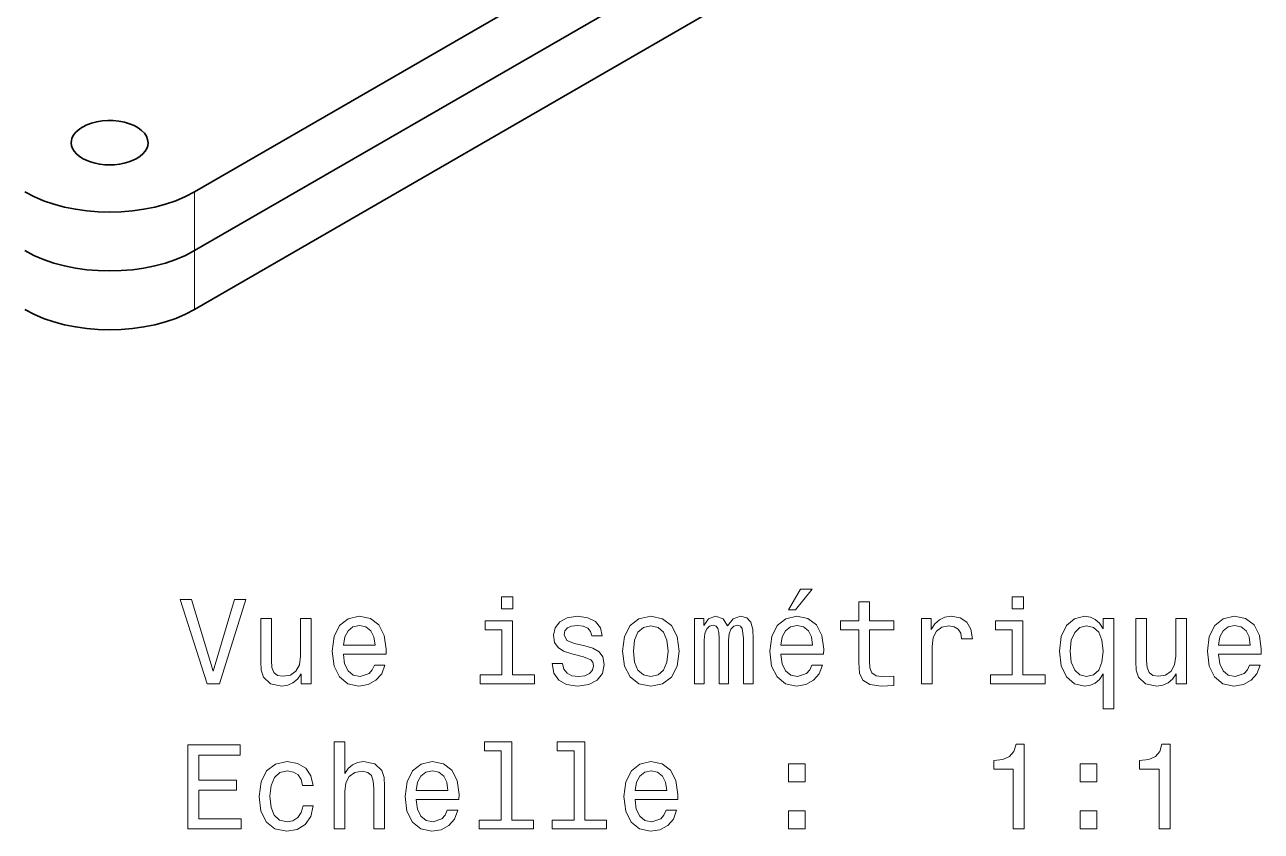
# Model space of a CAD drawing. Extents: x 490 to 886, y 288 to 581.
# Drawn here: x 718.2 to 769.6, y 499.3 to 532.9 of the extents above; entities that cross this region are included whole.
import ezdxf

# ---------------------------------------------------------------- set-up
doc = ezdxf.new("R2010")
doc.units = 0

msp = doc.modelspace()

# ---------------------------------------------------------------- linework, layer by layer
at = {"color": 7, "lineweight": 35}
for p, q in [((765.098, 546.471), (725.231, 523.454)), ((765.098, 544.022), (725.231, 521.005)), ((752.573, 541.69), (725.231, 525.904)), ((752.573, 539.24), (725.231, 523.454))]:
    msp.add_line(p, q, dxfattribs=at)
at = {"color": 7, "lineweight": 13, "ltscale": 0.061238}
msp.add_line((725.231, 523.454), (725.231, 525.904), dxfattribs=at)
at = {"color": 7, "lineweight": 13, "ltscale": 0.061237}
msp.add_line((725.231, 523.454), (725.231, 521.005), dxfattribs=at)
at = {"color": 7, "lineweight": 13}
for points in [[(749.95, 508.504), (750.247, 508.504), (750.948, 509.362), (750.454, 509.362)], [(726.887, 508.933), (726.01, 505.953), (725.107, 508.933), (724.628, 508.933), (725.757, 505.428), (726.262, 505.428), (727.366, 508.933)], [(738.482, 509.049), (738.012, 509.049), (738.012, 508.545), (738.482, 508.545)], [(752.885, 507.667), (752.885, 506.311), (752.915, 505.872), (753.056, 505.569), (753.339, 505.393), (753.818, 505.332), (754.342, 505.357), (754.342, 505.741), (753.959, 505.711), (753.611, 505.751), (753.425, 505.877), (753.344, 506.089), (753.329, 506.386), (753.329, 507.667), (754.342, 507.667), (754.342, 508.046), (753.329, 508.046), (753.329, 508.837), (752.885, 508.837), (752.885, 508.046), (752.118, 508.046), (752.118, 507.667)], [(759.734, 509.049), (759.265, 509.049), (759.265, 508.545), (759.734, 508.545)], [(730.09, 508.136), (729.646, 508.136), (729.646, 506.573), (729.595, 506.21), (729.449, 505.948), (729.222, 505.786), (728.925, 505.736), (728.688, 505.776), (728.536, 505.897), (728.451, 506.104), (728.43, 506.396), (728.43, 508.136), (727.987, 508.136), (727.987, 506.356), (728.002, 505.998), (728.097, 505.7), (728.39, 505.428), (728.859, 505.332), (729.111, 505.368), (729.328, 505.458), (729.515, 505.615), (729.666, 505.842), (729.666, 505.428), (730.09, 505.428)], [(731.426, 506.654), (733.201, 506.654), (733.206, 506.86), (733.126, 507.44), (732.904, 507.874), (732.551, 508.136), (732.082, 508.232), (731.623, 508.131), (731.27, 507.849), (731.043, 507.39), (730.962, 506.785), (731.038, 506.164), (731.265, 505.711), (731.613, 505.428), (732.067, 505.332), (732.46, 505.398), (732.783, 505.569), (733.02, 505.842), (733.156, 506.205), (732.717, 506.205), (732.626, 506.003), (732.495, 505.852), (732.122, 505.731), (731.835, 505.786), (731.618, 505.963), (731.476, 506.25), (731.426, 506.638)], [(741.472, 507.007), (741.043, 507.107), (740.726, 507.223), (740.62, 507.461), (740.65, 507.627), (740.756, 507.748), (740.927, 507.824), (741.175, 507.854), (741.412, 507.824), (741.598, 507.733), (741.719, 507.597), (741.77, 507.415), (742.203, 507.415), (742.203, 507.425), (742.128, 507.753), (741.921, 508.01), (741.598, 508.172), (741.175, 508.232), (740.746, 508.172), (740.433, 508.005), (740.237, 507.758), (740.176, 507.445), (740.221, 507.143), (740.363, 506.931), (740.595, 506.78), (740.932, 506.674), (741.427, 506.553), (741.729, 506.427), (741.81, 506.326), (741.84, 506.174), (741.795, 505.988), (741.674, 505.847), (741.477, 505.756), (741.215, 505.726), (740.938, 505.756), (740.736, 505.862), (740.6, 506.033), (740.544, 506.27), (740.115, 506.27), (740.186, 505.867), (740.393, 505.574), (740.721, 505.398), (741.175, 505.332), (741.649, 505.398), (741.997, 505.574), (742.208, 505.857), (742.284, 506.225), (742.229, 506.543), (742.072, 506.76), (741.815, 506.901)], [(743.051, 506.78), (743.131, 506.164), (743.363, 505.711), (743.732, 505.428), (744.226, 505.332), (744.715, 505.428), (745.083, 505.705), (745.315, 506.159), (745.401, 506.78), (745.315, 507.395), (745.083, 507.854), (744.715, 508.131), (744.226, 508.232), (743.732, 508.131), (743.363, 507.849), (743.131, 507.395)], [(746.041, 505.428), (746.45, 505.428), (746.45, 507.239), (746.475, 507.511), (746.551, 507.708), (746.667, 507.824), (746.818, 507.869), (746.939, 507.829), (747.02, 507.728), (747.06, 507.556), (747.075, 507.329), (747.075, 505.428), (747.458, 505.428), (747.458, 507.239), (747.484, 507.506), (747.559, 507.703), (747.68, 507.824), (747.832, 507.869), (747.953, 507.829), (748.033, 507.728), (748.084, 507.329), (748.084, 505.428), (748.492, 505.428), (748.492, 507.299), (748.467, 507.687), (748.386, 507.985), (748.225, 508.167), (747.963, 508.232), (747.655, 508.131), (747.418, 507.839), (747.232, 508.126), (746.919, 508.232), (746.631, 508.131), (746.435, 507.849), (746.435, 508.136), (746.041, 508.136)], [(749.642, 506.654), (751.417, 506.654), (751.422, 506.86), (751.342, 507.44), (751.12, 507.874), (750.767, 508.136), (750.298, 508.232), (749.839, 508.131), (749.486, 507.849), (749.259, 507.39), (749.178, 506.785), (749.254, 506.164), (749.481, 505.711), (749.829, 505.428), (750.283, 505.332), (750.676, 505.398), (750.999, 505.569), (751.236, 505.842), (751.372, 506.205), (750.933, 506.205), (750.842, 506.003), (750.711, 505.852), (750.338, 505.731), (750.051, 505.786), (749.834, 505.963), (749.693, 506.25), (749.642, 506.638)], [(755.492, 505.428), (755.936, 505.428), (755.936, 506.976), (755.982, 507.35), (756.118, 507.617), (756.34, 507.778), (756.637, 507.834), (756.859, 507.798), (757.025, 507.698), (757.126, 507.526), (757.162, 507.294), (757.61, 507.294), (757.55, 507.703), (757.383, 507.995), (757.106, 508.172), (756.728, 508.232), (756.471, 508.192), (756.249, 508.091), (756.052, 507.919), (755.896, 507.687), (755.896, 508.136), (755.492, 508.136)], [(763.062, 507.718), (762.906, 507.945), (762.729, 508.106), (762.523, 508.197), (762.286, 508.232), (761.857, 508.131), (761.524, 507.849), (761.307, 507.395), (761.232, 506.785), (761.307, 506.169), (761.524, 505.716), (761.857, 505.428), (762.286, 505.332), (762.523, 505.363), (762.724, 505.448), (762.901, 505.605), (763.062, 505.842), (763.062, 504.379), (763.506, 504.379), (763.506, 508.136), (763.062, 508.136)], [(766.522, 508.136), (766.078, 508.136), (766.078, 506.573), (766.028, 506.21), (765.881, 505.948), (765.654, 505.786), (765.357, 505.736), (765.12, 505.776), (764.969, 505.897), (764.883, 506.104), (764.863, 506.396), (764.863, 508.136), (764.419, 508.136), (764.419, 506.356), (764.434, 505.998), (764.53, 505.7), (764.822, 505.428), (765.291, 505.332), (765.543, 505.368), (765.76, 505.458), (765.947, 505.615), (766.098, 505.842), (766.098, 505.428), (766.522, 505.428)], [(767.858, 506.654), (769.633, 506.654), (769.639, 506.86), (769.558, 507.44), (769.336, 507.874), (768.983, 508.136), (768.514, 508.232), (768.055, 508.131), (767.702, 507.849), (767.475, 507.39), (767.394, 506.785), (767.47, 506.164), (767.697, 505.711), (768.045, 505.428), (768.499, 505.332), (768.892, 505.398), (769.215, 505.569), (769.452, 505.842), (769.588, 506.205), (769.149, 506.205), (769.059, 506.003), (768.927, 505.852), (768.554, 505.731), (768.267, 505.786), (768.05, 505.963), (767.909, 506.25), (767.858, 506.638)], [(731.426, 507.027), (731.482, 507.375), (731.618, 507.632), (731.824, 507.788), (732.097, 507.844), (732.364, 507.788), (732.571, 507.632), (732.697, 507.375), (732.742, 507.027)], [(738.466, 505.801), (738.466, 508.046), (737.327, 508.046), (737.327, 507.667), (738.023, 507.667), (738.023, 505.801), (737.115, 505.801), (737.115, 505.428), (739.384, 505.428), (739.384, 505.801)], [(743.505, 506.785), (743.55, 507.239), (743.691, 507.566), (743.918, 507.768), (744.226, 507.839), (744.528, 507.768), (744.755, 507.571), (744.896, 507.239), (744.947, 506.785), (744.896, 506.326), (744.755, 505.993), (744.528, 505.791), (744.226, 505.726), (743.918, 505.791), (743.691, 505.993), (743.55, 506.326)], [(749.642, 507.027), (749.698, 507.375), (749.834, 507.632), (750.041, 507.788), (750.313, 507.844), (750.58, 507.788), (750.787, 507.632), (750.913, 507.375), (750.958, 507.027)], [(759.719, 505.801), (759.719, 508.046), (758.579, 508.046), (758.579, 507.667), (759.275, 507.667), (759.275, 505.801), (758.367, 505.801), (758.367, 505.428), (760.636, 505.428), (760.636, 505.801)], [(761.685, 506.785), (761.731, 507.234), (761.872, 507.561), (762.084, 507.763), (762.361, 507.834), (762.654, 507.763), (762.876, 507.566), (763.007, 507.239), (763.057, 506.785), (763.007, 506.326), (762.876, 505.998), (762.654, 505.796), (762.361, 505.731), (762.084, 505.796), (761.872, 505.998), (761.731, 506.331)], [(767.858, 507.027), (767.914, 507.375), (768.05, 507.632), (768.257, 507.788), (768.529, 507.844), (768.796, 507.788), (769.003, 507.632), (769.129, 507.375), (769.175, 507.027)], [(731.038, 499.381), (731.482, 499.381), (731.482, 500.945), (731.527, 501.303), (731.673, 501.565), (731.9, 501.726), (732.203, 501.787), (732.445, 501.736), (732.596, 501.6), (732.672, 501.373), (732.697, 501.071), (732.697, 499.381), (733.141, 499.381), (733.141, 501.162), (733.121, 501.52), (733.03, 501.817), (732.732, 502.089), (732.268, 502.185), (732.016, 502.15), (731.799, 502.054), (731.618, 501.903), (731.482, 501.696), (731.482, 503.002), (731.038, 503.002)], [(737.992, 502.629), (737.992, 499.754), (737.079, 499.754), (737.079, 499.381), (739.344, 499.381), (739.344, 499.754), (738.436, 499.754), (738.436, 503.002), (737.296, 503.002), (737.296, 502.629)], [(741.028, 502.629), (741.028, 499.754), (740.115, 499.754), (740.115, 499.381), (742.38, 499.381), (742.38, 499.754), (741.472, 499.754), (741.472, 503.002), (740.332, 503.002), (740.332, 502.629)], [(724.951, 499.381), (727.17, 499.381), (727.17, 499.805), (725.414, 499.805), (725.414, 500.99), (726.978, 500.99), (726.978, 501.409), (725.414, 501.409), (725.414, 502.458), (727.129, 502.458), (727.129, 502.881), (724.951, 502.881)], [(759.315, 499.381), (759.774, 499.381), (759.774, 502.906), (759.431, 502.906), (759.34, 502.599), (759.159, 502.392), (758.881, 502.271), (758.498, 502.231), (758.498, 501.873), (759.315, 501.873)], [(765.387, 499.381), (765.846, 499.381), (765.846, 502.906), (765.503, 502.906), (765.412, 502.599), (765.231, 502.392), (764.953, 502.271), (764.57, 502.231), (764.57, 501.873), (765.387, 501.873)], [(729.726, 501.192), (730.165, 501.192), (730.074, 501.595), (729.858, 501.913), (729.52, 502.11), (729.081, 502.185), (728.597, 502.084), (728.229, 501.802), (727.997, 501.343), (727.916, 500.728), (727.992, 500.118), (728.219, 499.664), (728.577, 499.381), (729.066, 499.285), (729.5, 499.361), (729.837, 499.573), (730.069, 499.906), (730.17, 500.35), (729.747, 500.35), (729.671, 500.067), (729.53, 499.855), (729.328, 499.724), (729.081, 499.684), (728.773, 499.749), (728.551, 499.951), (728.415, 500.279), (728.37, 500.743), (728.415, 501.197), (728.556, 501.525), (728.783, 501.726), (729.081, 501.797), (729.343, 501.752), (729.54, 501.636), (729.671, 501.444)], [(734.462, 500.607), (736.237, 500.607), (736.242, 500.814), (736.162, 501.393), (735.94, 501.827), (735.587, 502.089), (735.118, 502.185), (734.659, 502.084), (734.306, 501.802), (734.079, 501.343), (733.998, 500.738), (734.074, 500.118), (734.301, 499.664), (734.649, 499.381), (735.103, 499.285), (735.496, 499.351), (735.819, 499.522), (736.056, 499.795), (736.192, 500.158), (735.753, 500.158), (735.662, 499.956), (735.531, 499.805), (735.158, 499.684), (734.871, 499.739), (734.654, 499.916), (734.512, 500.203), (734.462, 500.592)], [(743.57, 500.607), (745.345, 500.607), (745.35, 500.814), (745.27, 501.393), (745.048, 501.827), (744.695, 502.089), (744.226, 502.185), (743.767, 502.084), (743.414, 501.802), (743.187, 501.343), (743.106, 500.738), (743.182, 500.118), (743.409, 499.664), (743.757, 499.381), (744.211, 499.285), (744.604, 499.351), (744.927, 499.522), (745.164, 499.795), (745.3, 500.158), (744.861, 500.158), (744.77, 499.956), (744.639, 499.805), (744.266, 499.684), (743.979, 499.739), (743.762, 499.916), (743.621, 500.203), (743.57, 500.592)], [(749.95, 501.338), (750.646, 501.338), (750.646, 502.089), (749.95, 502.089)], [(762.094, 501.338), (762.79, 501.338), (762.79, 502.089), (762.094, 502.089)], [(734.462, 500.98), (734.518, 501.328), (734.654, 501.585), (734.86, 501.741), (735.133, 501.797), (735.4, 501.741), (735.607, 501.585), (735.733, 501.328), (735.778, 500.98)], [(743.57, 500.98), (743.626, 501.328), (743.762, 501.585), (743.969, 501.741), (744.241, 501.797), (744.508, 501.741), (744.715, 501.585), (744.841, 501.328), (744.886, 500.98)], [(749.95, 499.381), (750.646, 499.381), (750.646, 500.133), (749.95, 500.133)], [(762.094, 499.381), (762.79, 499.381), (762.79, 500.133), (762.094, 500.133)]]:
    msp.add_lwpolyline(points, close=True, dxfattribs=at)
at = {"color": 7, "lineweight": 35}
for centre, major_axis, start_param, end_param in [((721.695, 527.945), (-1.6, 0), 3.141593, 5.497787), ((721.695, 527.945), (-1.6, 0), 5.497787, 6.283185), ((721.695, 527.945), (-1.6, 0), 0, 3.141593), ((721.695, 527.945), (-5, 0), 0.785398, 2.356194), ((721.695, 525.495), (-5, 0), 0.785398, 2.356194), ((721.695, 525.495), (-5, 0), 0.785398, 2.356194), ((721.695, 523.046), (-5, 0), 0.785398, 2.356194)]:
    msp.add_ellipse(centre, major_axis=major_axis, ratio=0.57735, start_param=start_param, end_param=end_param, dxfattribs=at)

doc.saveas('drawing.dxf')
